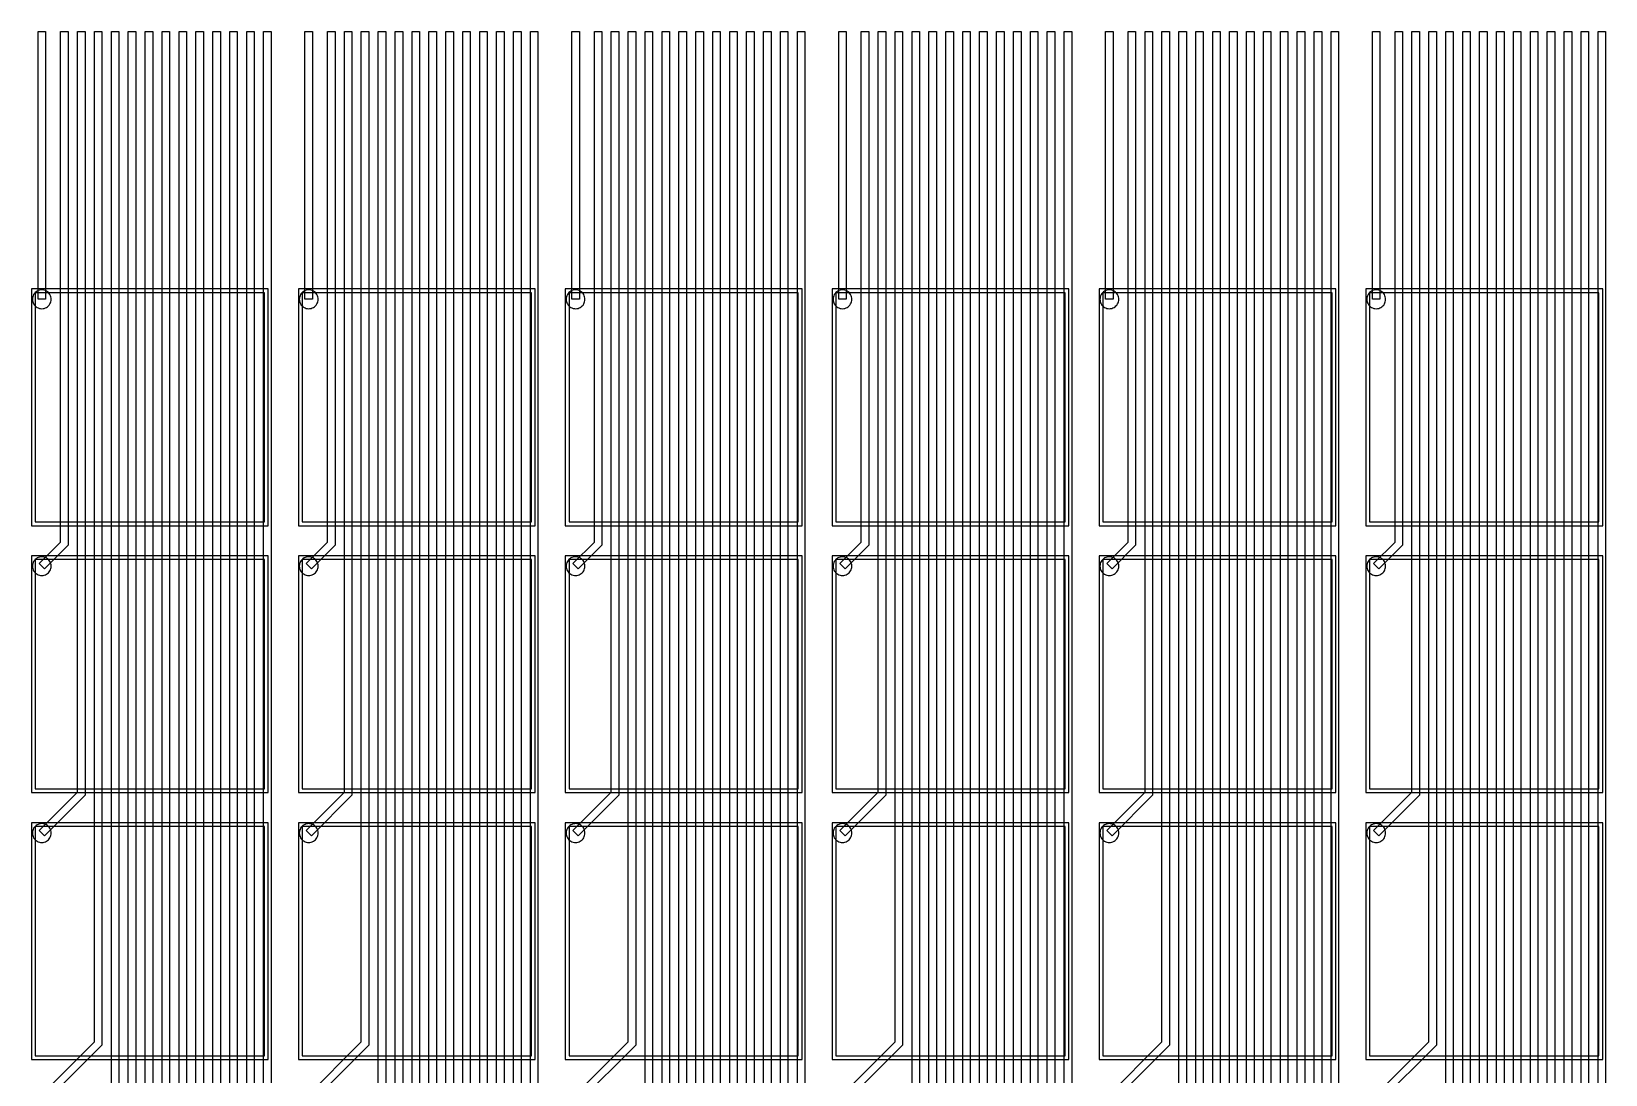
# Model space of a CAD drawing. Header units: metres. Extents: x -1210 to 4965, y 111 to 1966.
# Drawn here: x 1420 to 1838.8, y 1388 to 1665.5 of the extents above; entities that cross this region are included whole.
import ezdxf

# ---------------------------------------------------------------- set-up
doc = ezdxf.new("R2010")
doc.units = ezdxf.units.M
for name, color, linetype in [('Etching', 1, 'CONTINUOUS'), ('EtchingPad', 2, 'CONTINUOUS'), ('Metal1', 4, 'CONTINUOUS'), ('Metal2', 3, 'CONTINUOUS')]:
    doc.layers.add(name, color=color, linetype=linetype)

msp = doc.modelspace()

# ---------------------------------------------------------------- linework, layer by layer
at = {"layer": 'Etching'}
for points in [[(1425.25, 1594.25), (1425.23, 1594.58), (1425.16, 1594.9), (1425.06, 1595.21), (1424.92, 1595.5), (1424.73, 1595.77), (1424.52, 1596.02), (1424.27, 1596.23), (1424, 1596.42), (1423.71, 1596.56), (1423.4, 1596.66), (1423.08, 1596.73), (1422.75, 1596.75), (1422.42, 1596.73), (1422.1, 1596.66), (1421.79, 1596.56), (1421.5, 1596.42), (1421.23, 1596.23), (1420.98, 1596.02), (1420.77, 1595.77), (1420.58, 1595.5), (1420.44, 1595.21), (1420.34, 1594.9), (1420.27, 1594.58), (1420.25, 1594.25), (1420.27, 1593.92), (1420.34, 1593.6), (1420.44, 1593.29), (1420.58, 1593), (1420.77, 1592.73), (1420.98, 1592.48), (1421.23, 1592.27), (1421.5, 1592.08), (1421.79, 1591.94), (1422.1, 1591.84), (1422.42, 1591.77), (1422.75, 1591.75), (1423.08, 1591.77), (1423.4, 1591.84), (1423.71, 1591.94), (1424, 1592.08), (1424.27, 1592.27), (1424.52, 1592.48), (1424.73, 1592.73), (1424.92, 1593), (1425.06, 1593.29), (1425.16, 1593.6), (1425.23, 1593.92), (1425.25, 1594.25)], [(1496.25, 1594.25), (1496.23, 1594.58), (1496.16, 1594.9), (1496.06, 1595.21), (1495.92, 1595.5), (1495.73, 1595.77), (1495.52, 1596.02), (1495.27, 1596.23), (1495, 1596.42), (1494.71, 1596.56), (1494.4, 1596.66), (1494.08, 1596.73), (1493.75, 1596.75), (1493.42, 1596.73), (1493.1, 1596.66), (1492.79, 1596.56), (1492.5, 1596.42), (1492.23, 1596.23), (1491.98, 1596.02), (1491.77, 1595.77), (1491.58, 1595.5), (1491.44, 1595.21), (1491.34, 1594.9), (1491.27, 1594.58), (1491.25, 1594.25), (1491.27, 1593.92), (1491.34, 1593.6), (1491.44, 1593.29), (1491.58, 1593), (1491.77, 1592.73), (1491.98, 1592.48), (1492.23, 1592.27), (1492.5, 1592.08), (1492.79, 1591.94), (1493.1, 1591.84), (1493.42, 1591.77), (1493.75, 1591.75), (1494.08, 1591.77), (1494.4, 1591.84), (1494.71, 1591.94), (1495, 1592.08), (1495.27, 1592.27), (1495.52, 1592.48), (1495.73, 1592.73), (1495.92, 1593), (1496.06, 1593.29), (1496.16, 1593.6), (1496.23, 1593.92), (1496.25, 1594.25)], [(1567.25, 1594.25), (1567.23, 1594.58), (1567.16, 1594.9), (1567.06, 1595.21), (1566.92, 1595.5), (1566.73, 1595.77), (1566.52, 1596.02), (1566.27, 1596.23), (1566, 1596.42), (1565.71, 1596.56), (1565.4, 1596.66), (1565.08, 1596.73), (1564.75, 1596.75), (1564.42, 1596.73), (1564.1, 1596.66), (1563.79, 1596.56), (1563.5, 1596.42), (1563.23, 1596.23), (1562.98, 1596.02), (1562.77, 1595.77), (1562.58, 1595.5), (1562.44, 1595.21), (1562.34, 1594.9), (1562.27, 1594.58), (1562.25, 1594.25), (1562.27, 1593.92), (1562.34, 1593.6), (1562.44, 1593.29), (1562.58, 1593), (1562.77, 1592.73), (1562.98, 1592.48), (1563.23, 1592.27), (1563.5, 1592.08), (1563.79, 1591.94), (1564.1, 1591.84), (1564.42, 1591.77), (1564.75, 1591.75), (1565.08, 1591.77), (1565.4, 1591.84), (1565.71, 1591.94), (1566, 1592.08), (1566.27, 1592.27), (1566.52, 1592.48), (1566.73, 1592.73), (1566.92, 1593), (1567.06, 1593.29), (1567.16, 1593.6), (1567.23, 1593.92), (1567.25, 1594.25)], [(1638.25, 1594.25), (1638.23, 1594.58), (1638.16, 1594.9), (1638.06, 1595.21), (1637.92, 1595.5), (1637.73, 1595.77), (1637.52, 1596.02), (1637.27, 1596.23), (1637, 1596.42), (1636.71, 1596.56), (1636.4, 1596.66), (1636.08, 1596.73), (1635.75, 1596.75), (1635.42, 1596.73), (1635.1, 1596.66), (1634.79, 1596.56), (1634.5, 1596.42), (1634.23, 1596.23), (1633.98, 1596.02), (1633.77, 1595.77), (1633.58, 1595.5), (1633.44, 1595.21), (1633.34, 1594.9), (1633.27, 1594.58), (1633.25, 1594.25), (1633.27, 1593.92), (1633.34, 1593.6), (1633.44, 1593.29), (1633.58, 1593), (1633.77, 1592.73), (1633.98, 1592.48), (1634.23, 1592.27), (1634.5, 1592.08), (1634.79, 1591.94), (1635.1, 1591.84), (1635.42, 1591.77), (1635.75, 1591.75), (1636.08, 1591.77), (1636.4, 1591.84), (1636.71, 1591.94), (1637, 1592.08), (1637.27, 1592.27), (1637.52, 1592.48), (1637.73, 1592.73), (1637.92, 1593), (1638.06, 1593.29), (1638.16, 1593.6), (1638.23, 1593.92), (1638.25, 1594.25)], [(1709.25, 1594.25), (1709.23, 1594.58), (1709.16, 1594.9), (1709.06, 1595.21), (1708.92, 1595.5), (1708.73, 1595.77), (1708.52, 1596.02), (1708.27, 1596.23), (1708, 1596.42), (1707.71, 1596.56), (1707.4, 1596.66), (1707.08, 1596.73), (1706.75, 1596.75), (1706.42, 1596.73), (1706.1, 1596.66), (1705.79, 1596.56), (1705.5, 1596.42), (1705.23, 1596.23), (1704.98, 1596.02), (1704.77, 1595.77), (1704.58, 1595.5), (1704.44, 1595.21), (1704.34, 1594.9), (1704.27, 1594.58), (1704.25, 1594.25), (1704.27, 1593.92), (1704.34, 1593.6), (1704.44, 1593.29), (1704.58, 1593), (1704.77, 1592.73), (1704.98, 1592.48), (1705.23, 1592.27), (1705.5, 1592.08), (1705.79, 1591.94), (1706.1, 1591.84), (1706.42, 1591.77), (1706.75, 1591.75), (1707.08, 1591.77), (1707.4, 1591.84), (1707.71, 1591.94), (1708, 1592.08), (1708.27, 1592.27), (1708.52, 1592.48), (1708.73, 1592.73), (1708.92, 1593), (1709.06, 1593.29), (1709.16, 1593.6), (1709.23, 1593.92), (1709.25, 1594.25)], [(1780.25, 1594.25), (1780.23, 1594.58), (1780.16, 1594.9), (1780.06, 1595.21), (1779.92, 1595.5), (1779.73, 1595.77), (1779.52, 1596.02), (1779.27, 1596.23), (1779, 1596.42), (1778.71, 1596.56), (1778.4, 1596.66), (1778.08, 1596.73), (1777.75, 1596.75), (1777.42, 1596.73), (1777.1, 1596.66), (1776.79, 1596.56), (1776.5, 1596.42), (1776.23, 1596.23), (1775.98, 1596.02), (1775.77, 1595.77), (1775.58, 1595.5), (1775.44, 1595.21), (1775.34, 1594.9), (1775.27, 1594.58), (1775.25, 1594.25), (1775.27, 1593.92), (1775.34, 1593.6), (1775.44, 1593.29), (1775.58, 1593), (1775.77, 1592.73), (1775.98, 1592.48), (1776.23, 1592.27), (1776.5, 1592.08), (1776.79, 1591.94), (1777.1, 1591.84), (1777.42, 1591.77), (1777.75, 1591.75), (1778.08, 1591.77), (1778.4, 1591.84), (1778.71, 1591.94), (1779, 1592.08), (1779.27, 1592.27), (1779.52, 1592.48), (1779.73, 1592.73), (1779.92, 1593), (1780.06, 1593.29), (1780.16, 1593.6), (1780.23, 1593.92), (1780.25, 1594.25)], [(1425.25, 1523.25), (1425.23, 1523.58), (1425.16, 1523.9), (1425.06, 1524.21), (1424.92, 1524.5), (1424.73, 1524.77), (1424.52, 1525.02), (1424.27, 1525.23), (1424, 1525.42), (1423.71, 1525.56), (1423.4, 1525.66), (1423.08, 1525.73), (1422.75, 1525.75), (1422.42, 1525.73), (1422.1, 1525.66), (1421.79, 1525.56), (1421.5, 1525.42), (1421.23, 1525.23), (1420.98, 1525.02), (1420.77, 1524.77), (1420.58, 1524.5), (1420.44, 1524.21), (1420.34, 1523.9), (1420.27, 1523.58), (1420.25, 1523.25), (1420.27, 1522.92), (1420.34, 1522.6), (1420.44, 1522.29), (1420.58, 1522), (1420.77, 1521.73), (1420.98, 1521.48), (1421.23, 1521.27), (1421.5, 1521.08), (1421.79, 1520.94), (1422.1, 1520.84), (1422.42, 1520.77), (1422.75, 1520.75), (1423.08, 1520.77), (1423.4, 1520.84), (1423.71, 1520.94), (1424, 1521.08), (1424.27, 1521.27), (1424.52, 1521.48), (1424.73, 1521.73), (1424.92, 1522), (1425.06, 1522.29), (1425.16, 1522.6), (1425.23, 1522.92), (1425.25, 1523.25)], [(1496.25, 1523.25), (1496.23, 1523.58), (1496.16, 1523.9), (1496.06, 1524.21), (1495.92, 1524.5), (1495.73, 1524.77), (1495.52, 1525.02), (1495.27, 1525.23), (1495, 1525.42), (1494.71, 1525.56), (1494.4, 1525.66), (1494.08, 1525.73), (1493.75, 1525.75), (1493.42, 1525.73), (1493.1, 1525.66), (1492.79, 1525.56), (1492.5, 1525.42), (1492.23, 1525.23), (1491.98, 1525.02), (1491.77, 1524.77), (1491.58, 1524.5), (1491.44, 1524.21), (1491.34, 1523.9), (1491.27, 1523.58), (1491.25, 1523.25), (1491.27, 1522.92), (1491.34, 1522.6), (1491.44, 1522.29), (1491.58, 1522), (1491.77, 1521.73), (1491.98, 1521.48), (1492.23, 1521.27), (1492.5, 1521.08), (1492.79, 1520.94), (1493.1, 1520.84), (1493.42, 1520.77), (1493.75, 1520.75), (1494.08, 1520.77), (1494.4, 1520.84), (1494.71, 1520.94), (1495, 1521.08), (1495.27, 1521.27), (1495.52, 1521.48), (1495.73, 1521.73), (1495.92, 1522), (1496.06, 1522.29), (1496.16, 1522.6), (1496.23, 1522.92), (1496.25, 1523.25)], [(1567.25, 1523.25), (1567.23, 1523.58), (1567.16, 1523.9), (1567.06, 1524.21), (1566.92, 1524.5), (1566.73, 1524.77), (1566.52, 1525.02), (1566.27, 1525.23), (1566, 1525.42), (1565.71, 1525.56), (1565.4, 1525.66), (1565.08, 1525.73), (1564.75, 1525.75), (1564.42, 1525.73), (1564.1, 1525.66), (1563.79, 1525.56), (1563.5, 1525.42), (1563.23, 1525.23), (1562.98, 1525.02), (1562.77, 1524.77), (1562.58, 1524.5), (1562.44, 1524.21), (1562.34, 1523.9), (1562.27, 1523.58), (1562.25, 1523.25), (1562.27, 1522.92), (1562.34, 1522.6), (1562.44, 1522.29), (1562.58, 1522), (1562.77, 1521.73), (1562.98, 1521.48), (1563.23, 1521.27), (1563.5, 1521.08), (1563.79, 1520.94), (1564.1, 1520.84), (1564.42, 1520.77), (1564.75, 1520.75), (1565.08, 1520.77), (1565.4, 1520.84), (1565.71, 1520.94), (1566, 1521.08), (1566.27, 1521.27), (1566.52, 1521.48), (1566.73, 1521.73), (1566.92, 1522), (1567.06, 1522.29), (1567.16, 1522.6), (1567.23, 1522.92), (1567.25, 1523.25)], [(1638.25, 1523.25), (1638.23, 1523.58), (1638.16, 1523.9), (1638.06, 1524.21), (1637.92, 1524.5), (1637.73, 1524.77), (1637.52, 1525.02), (1637.27, 1525.23), (1637, 1525.42), (1636.71, 1525.56), (1636.4, 1525.66), (1636.08, 1525.73), (1635.75, 1525.75), (1635.42, 1525.73), (1635.1, 1525.66), (1634.79, 1525.56), (1634.5, 1525.42), (1634.23, 1525.23), (1633.98, 1525.02), (1633.77, 1524.77), (1633.58, 1524.5), (1633.44, 1524.21), (1633.34, 1523.9), (1633.27, 1523.58), (1633.25, 1523.25), (1633.27, 1522.92), (1633.34, 1522.6), (1633.44, 1522.29), (1633.58, 1522), (1633.77, 1521.73), (1633.98, 1521.48), (1634.23, 1521.27), (1634.5, 1521.08), (1634.79, 1520.94), (1635.1, 1520.84), (1635.42, 1520.77), (1635.75, 1520.75), (1636.08, 1520.77), (1636.4, 1520.84), (1636.71, 1520.94), (1637, 1521.08), (1637.27, 1521.27), (1637.52, 1521.48), (1637.73, 1521.73), (1637.92, 1522), (1638.06, 1522.29), (1638.16, 1522.6), (1638.23, 1522.92), (1638.25, 1523.25)], [(1709.25, 1523.25), (1709.23, 1523.58), (1709.16, 1523.9), (1709.06, 1524.21), (1708.92, 1524.5), (1708.73, 1524.77), (1708.52, 1525.02), (1708.27, 1525.23), (1708, 1525.42), (1707.71, 1525.56), (1707.4, 1525.66), (1707.08, 1525.73), (1706.75, 1525.75), (1706.42, 1525.73), (1706.1, 1525.66), (1705.79, 1525.56), (1705.5, 1525.42), (1705.23, 1525.23), (1704.98, 1525.02), (1704.77, 1524.77), (1704.58, 1524.5), (1704.44, 1524.21), (1704.34, 1523.9), (1704.27, 1523.58), (1704.25, 1523.25), (1704.27, 1522.92), (1704.34, 1522.6), (1704.44, 1522.29), (1704.58, 1522), (1704.77, 1521.73), (1704.98, 1521.48), (1705.23, 1521.27), (1705.5, 1521.08), (1705.79, 1520.94), (1706.1, 1520.84), (1706.42, 1520.77), (1706.75, 1520.75), (1707.08, 1520.77), (1707.4, 1520.84), (1707.71, 1520.94), (1708, 1521.08), (1708.27, 1521.27), (1708.52, 1521.48), (1708.73, 1521.73), (1708.92, 1522), (1709.06, 1522.29), (1709.16, 1522.6), (1709.23, 1522.92), (1709.25, 1523.25)], [(1780.25, 1523.25), (1780.23, 1523.58), (1780.16, 1523.9), (1780.06, 1524.21), (1779.92, 1524.5), (1779.73, 1524.77), (1779.52, 1525.02), (1779.27, 1525.23), (1779, 1525.42), (1778.71, 1525.56), (1778.4, 1525.66), (1778.08, 1525.73), (1777.75, 1525.75), (1777.42, 1525.73), (1777.1, 1525.66), (1776.79, 1525.56), (1776.5, 1525.42), (1776.23, 1525.23), (1775.98, 1525.02), (1775.77, 1524.77), (1775.58, 1524.5), (1775.44, 1524.21), (1775.34, 1523.9), (1775.27, 1523.58), (1775.25, 1523.25), (1775.27, 1522.92), (1775.34, 1522.6), (1775.44, 1522.29), (1775.58, 1522), (1775.77, 1521.73), (1775.98, 1521.48), (1776.23, 1521.27), (1776.5, 1521.08), (1776.79, 1520.94), (1777.1, 1520.84), (1777.42, 1520.77), (1777.75, 1520.75), (1778.08, 1520.77), (1778.4, 1520.84), (1778.71, 1520.94), (1779, 1521.08), (1779.27, 1521.27), (1779.52, 1521.48), (1779.73, 1521.73), (1779.92, 1522), (1780.06, 1522.29), (1780.16, 1522.6), (1780.23, 1522.92), (1780.25, 1523.25)], [(1425.25, 1452.25), (1425.23, 1452.58), (1425.16, 1452.9), (1425.06, 1453.21), (1424.92, 1453.5), (1424.73, 1453.77), (1424.52, 1454.02), (1424.27, 1454.23), (1424, 1454.42), (1423.71, 1454.56), (1423.4, 1454.66), (1423.08, 1454.73), (1422.75, 1454.75), (1422.42, 1454.73), (1422.1, 1454.66), (1421.79, 1454.56), (1421.5, 1454.42), (1421.23, 1454.23), (1420.98, 1454.02), (1420.77, 1453.77), (1420.58, 1453.5), (1420.44, 1453.21), (1420.34, 1452.9), (1420.27, 1452.58), (1420.25, 1452.25), (1420.27, 1451.92), (1420.34, 1451.6), (1420.44, 1451.29), (1420.58, 1451), (1420.77, 1450.73), (1420.98, 1450.48), (1421.23, 1450.27), (1421.5, 1450.08), (1421.79, 1449.94), (1422.1, 1449.84), (1422.42, 1449.77), (1422.75, 1449.75), (1423.08, 1449.77), (1423.4, 1449.84), (1423.71, 1449.94), (1424, 1450.08), (1424.27, 1450.27), (1424.52, 1450.48), (1424.73, 1450.73), (1424.92, 1451), (1425.06, 1451.29), (1425.16, 1451.6), (1425.23, 1451.92), (1425.25, 1452.25)], [(1496.25, 1452.25), (1496.23, 1452.58), (1496.16, 1452.9), (1496.06, 1453.21), (1495.92, 1453.5), (1495.73, 1453.77), (1495.52, 1454.02), (1495.27, 1454.23), (1495, 1454.42), (1494.71, 1454.56), (1494.4, 1454.66), (1494.08, 1454.73), (1493.75, 1454.75), (1493.42, 1454.73), (1493.1, 1454.66), (1492.79, 1454.56), (1492.5, 1454.42), (1492.23, 1454.23), (1491.98, 1454.02), (1491.77, 1453.77), (1491.58, 1453.5), (1491.44, 1453.21), (1491.34, 1452.9), (1491.27, 1452.58), (1491.25, 1452.25), (1491.27, 1451.92), (1491.34, 1451.6), (1491.44, 1451.29), (1491.58, 1451), (1491.77, 1450.73), (1491.98, 1450.48), (1492.23, 1450.27), (1492.5, 1450.08), (1492.79, 1449.94), (1493.1, 1449.84), (1493.42, 1449.77), (1493.75, 1449.75), (1494.08, 1449.77), (1494.4, 1449.84), (1494.71, 1449.94), (1495, 1450.08), (1495.27, 1450.27), (1495.52, 1450.48), (1495.73, 1450.73), (1495.92, 1451), (1496.06, 1451.29), (1496.16, 1451.6), (1496.23, 1451.92), (1496.25, 1452.25)], [(1567.25, 1452.25), (1567.23, 1452.58), (1567.16, 1452.9), (1567.06, 1453.21), (1566.92, 1453.5), (1566.73, 1453.77), (1566.52, 1454.02), (1566.27, 1454.23), (1566, 1454.42), (1565.71, 1454.56), (1565.4, 1454.66), (1565.08, 1454.73), (1564.75, 1454.75), (1564.42, 1454.73), (1564.1, 1454.66), (1563.79, 1454.56), (1563.5, 1454.42), (1563.23, 1454.23), (1562.98, 1454.02), (1562.77, 1453.77), (1562.58, 1453.5), (1562.44, 1453.21), (1562.34, 1452.9), (1562.27, 1452.58), (1562.25, 1452.25), (1562.27, 1451.92), (1562.34, 1451.6), (1562.44, 1451.29), (1562.58, 1451), (1562.77, 1450.73), (1562.98, 1450.48), (1563.23, 1450.27), (1563.5, 1450.08), (1563.79, 1449.94), (1564.1, 1449.84), (1564.42, 1449.77), (1564.75, 1449.75), (1565.08, 1449.77), (1565.4, 1449.84), (1565.71, 1449.94), (1566, 1450.08), (1566.27, 1450.27), (1566.52, 1450.48), (1566.73, 1450.73), (1566.92, 1451), (1567.06, 1451.29), (1567.16, 1451.6), (1567.23, 1451.92), (1567.25, 1452.25)], [(1638.25, 1452.25), (1638.23, 1452.58), (1638.16, 1452.9), (1638.06, 1453.21), (1637.92, 1453.5), (1637.73, 1453.77), (1637.52, 1454.02), (1637.27, 1454.23), (1637, 1454.42), (1636.71, 1454.56), (1636.4, 1454.66), (1636.08, 1454.73), (1635.75, 1454.75), (1635.42, 1454.73), (1635.1, 1454.66), (1634.79, 1454.56), (1634.5, 1454.42), (1634.23, 1454.23), (1633.98, 1454.02), (1633.77, 1453.77), (1633.58, 1453.5), (1633.44, 1453.21), (1633.34, 1452.9), (1633.27, 1452.58), (1633.25, 1452.25), (1633.27, 1451.92), (1633.34, 1451.6), (1633.44, 1451.29), (1633.58, 1451), (1633.77, 1450.73), (1633.98, 1450.48), (1634.23, 1450.27), (1634.5, 1450.08), (1634.79, 1449.94), (1635.1, 1449.84), (1635.42, 1449.77), (1635.75, 1449.75), (1636.08, 1449.77), (1636.4, 1449.84), (1636.71, 1449.94), (1637, 1450.08), (1637.27, 1450.27), (1637.52, 1450.48), (1637.73, 1450.73), (1637.92, 1451), (1638.06, 1451.29), (1638.16, 1451.6), (1638.23, 1451.92), (1638.25, 1452.25)], [(1709.25, 1452.25), (1709.23, 1452.58), (1709.16, 1452.9), (1709.06, 1453.21), (1708.92, 1453.5), (1708.73, 1453.77), (1708.52, 1454.02), (1708.27, 1454.23), (1708, 1454.42), (1707.71, 1454.56), (1707.4, 1454.66), (1707.08, 1454.73), (1706.75, 1454.75), (1706.42, 1454.73), (1706.1, 1454.66), (1705.79, 1454.56), (1705.5, 1454.42), (1705.23, 1454.23), (1704.98, 1454.02), (1704.77, 1453.77), (1704.58, 1453.5), (1704.44, 1453.21), (1704.34, 1452.9), (1704.27, 1452.58), (1704.25, 1452.25), (1704.27, 1451.92), (1704.34, 1451.6), (1704.44, 1451.29), (1704.58, 1451), (1704.77, 1450.73), (1704.98, 1450.48), (1705.23, 1450.27), (1705.5, 1450.08), (1705.79, 1449.94), (1706.1, 1449.84), (1706.42, 1449.77), (1706.75, 1449.75), (1707.08, 1449.77), (1707.4, 1449.84), (1707.71, 1449.94), (1708, 1450.08), (1708.27, 1450.27), (1708.52, 1450.48), (1708.73, 1450.73), (1708.92, 1451), (1709.06, 1451.29), (1709.16, 1451.6), (1709.23, 1451.92), (1709.25, 1452.25)], [(1780.25, 1452.25), (1780.23, 1452.58), (1780.16, 1452.9), (1780.06, 1453.21), (1779.92, 1453.5), (1779.73, 1453.77), (1779.52, 1454.02), (1779.27, 1454.23), (1779, 1454.42), (1778.71, 1454.56), (1778.4, 1454.66), (1778.08, 1454.73), (1777.75, 1454.75), (1777.42, 1454.73), (1777.1, 1454.66), (1776.79, 1454.56), (1776.5, 1454.42), (1776.23, 1454.23), (1775.98, 1454.02), (1775.77, 1453.77), (1775.58, 1453.5), (1775.44, 1453.21), (1775.34, 1452.9), (1775.27, 1452.58), (1775.25, 1452.25), (1775.27, 1451.92), (1775.34, 1451.6), (1775.44, 1451.29), (1775.58, 1451), (1775.77, 1450.73), (1775.98, 1450.48), (1776.23, 1450.27), (1776.5, 1450.08), (1776.79, 1449.94), (1777.1, 1449.84), (1777.42, 1449.77), (1777.75, 1449.75), (1778.08, 1449.77), (1778.4, 1449.84), (1778.71, 1449.94), (1779, 1450.08), (1779.27, 1450.27), (1779.52, 1450.48), (1779.73, 1450.73), (1779.92, 1451), (1780.06, 1451.29), (1780.16, 1451.6), (1780.23, 1451.92), (1780.25, 1452.25)]]:
    msp.add_lwpolyline(points, close=True, dxfattribs=at)
at = {"layer": 'EtchingPad'}
for points in [[(1421, 1535), (1482, 1535), (1482, 1596), (1421, 1596), (1421, 1535)], [(1492, 1535), (1553, 1535), (1553, 1596), (1492, 1596), (1492, 1535)], [(1563, 1535), (1624, 1535), (1624, 1596), (1563, 1596), (1563, 1535)], [(1634, 1535), (1695, 1535), (1695, 1596), (1634, 1596), (1634, 1535)], [(1705, 1535), (1766, 1535), (1766, 1596), (1705, 1596), (1705, 1535)], [(1776, 1535), (1837, 1535), (1837, 1596), (1776, 1596), (1776, 1535)], [(1421, 1464), (1482, 1464), (1482, 1525), (1421, 1525), (1421, 1464)], [(1492, 1464), (1553, 1464), (1553, 1525), (1492, 1525), (1492, 1464)], [(1563, 1464), (1624, 1464), (1624, 1525), (1563, 1525), (1563, 1464)], [(1634, 1464), (1695, 1464), (1695, 1525), (1634, 1525), (1634, 1464)], [(1705, 1464), (1766, 1464), (1766, 1525), (1705, 1525), (1705, 1464)], [(1776, 1464), (1837, 1464), (1837, 1525), (1776, 1525), (1776, 1464)], [(1421, 1393), (1482, 1393), (1482, 1454), (1421, 1454), (1421, 1393)], [(1492, 1393), (1553, 1393), (1553, 1454), (1492, 1454), (1492, 1393)], [(1563, 1393), (1624, 1393), (1624, 1454), (1563, 1454), (1563, 1393)], [(1634, 1393), (1695, 1393), (1695, 1454), (1634, 1454), (1634, 1393)], [(1705, 1393), (1766, 1393), (1766, 1454), (1705, 1454), (1705, 1393)], [(1776, 1393), (1837, 1393), (1837, 1454), (1776, 1454), (1776, 1393)]]:
    msp.add_lwpolyline(points, close=True, dxfattribs=at)
at = {"layer": 'Metal1'}
for points in [[(1423.75, 1665.5), (1423.75, 1594.25), (1421.75, 1594.25), (1421.75, 1665.5)], [(1483.75, 1665.5), (1483.75, 730.84), (1423.46, 670.54), (1422.04, 671.96), (1481.75, 731.66), (1481.75, 1665.5)], [(1479.25, 1665.5), (1479.25, 797.34), (1423.46, 741.54), (1422.04, 742.96), (1477.25, 798.16), (1477.25, 1665.5)], [(1474.75, 1665.5), (1474.75, 863.84), (1423.46, 812.54), (1422.04, 813.96), (1472.75, 864.66), (1472.75, 1665.5)], [(1470.25, 1665.5), (1470.25, 930.34), (1423.46, 883.54), (1422.04, 884.96), (1468.25, 931.16), (1468.25, 1665.5)], [(1465.75, 1665.5), (1465.75, 996.84), (1423.46, 954.54), (1422.04, 955.96), (1463.75, 997.66), (1463.75, 1665.5)], [(1461.25, 1665.5), (1461.25, 1063.34), (1423.46, 1025.54), (1422.04, 1026.96), (1459.25, 1064.16), (1459.25, 1665.5)], [(1456.75, 1665.5), (1456.75, 1129.84), (1423.46, 1096.54), (1422.04, 1097.96), (1454.75, 1130.66), (1454.75, 1665.5)], [(1452.25, 1665.5), (1452.25, 1196.34), (1423.46, 1167.54), (1422.04, 1168.96), (1450.25, 1197.16), (1450.25, 1665.5)], [(1447.75, 1665.5), (1447.75, 1262.84), (1423.46, 1238.54), (1422.04, 1239.96), (1445.75, 1263.66), (1445.75, 1665.5)], [(1443.25, 1665.5), (1443.25, 1329.34), (1423.46, 1309.54), (1422.04, 1310.96), (1441.25, 1330.16), (1441.25, 1665.5)], [(1438.75, 1665.5), (1438.75, 1395.84), (1423.46, 1380.54), (1422.04, 1381.96), (1436.75, 1396.66), (1436.75, 1665.5)], [(1434.25, 1665.5), (1434.25, 1462.34), (1423.46, 1451.54), (1422.04, 1452.96), (1432.25, 1463.16), (1432.25, 1665.5)], [(1429.75, 1665.5), (1429.75, 1528.84), (1423.46, 1522.54), (1422.04, 1523.96), (1427.75, 1529.66), (1427.75, 1665.5)], [(1494.75, 1665.5), (1494.75, 1594.25), (1492.75, 1594.25), (1492.75, 1665.5)], [(1554.75, 1665.5), (1554.75, 730.84), (1494.46, 670.54), (1493.04, 671.96), (1552.75, 731.66), (1552.75, 1665.5)], [(1550.25, 1665.5), (1550.25, 797.34), (1494.46, 741.54), (1493.04, 742.96), (1548.25, 798.16), (1548.25, 1665.5)], [(1545.75, 1665.5), (1545.75, 863.84), (1494.46, 812.54), (1493.04, 813.96), (1543.75, 864.66), (1543.75, 1665.5)], [(1541.25, 1665.5), (1541.25, 930.34), (1494.46, 883.54), (1493.04, 884.96), (1539.25, 931.16), (1539.25, 1665.5)], [(1536.75, 1665.5), (1536.75, 996.84), (1494.46, 954.54), (1493.04, 955.96), (1534.75, 997.66), (1534.75, 1665.5)], [(1532.25, 1665.5), (1532.25, 1063.34), (1494.46, 1025.54), (1493.04, 1026.96), (1530.25, 1064.16), (1530.25, 1665.5)], [(1527.75, 1665.5), (1527.75, 1129.84), (1494.46, 1096.54), (1493.04, 1097.96), (1525.75, 1130.66), (1525.75, 1665.5)], [(1523.25, 1665.5), (1523.25, 1196.34), (1494.46, 1167.54), (1493.04, 1168.96), (1521.25, 1197.16), (1521.25, 1665.5)], [(1518.75, 1665.5), (1518.75, 1262.84), (1494.46, 1238.54), (1493.04, 1239.96), (1516.75, 1263.66), (1516.75, 1665.5)], [(1514.25, 1665.5), (1514.25, 1329.34), (1494.46, 1309.54), (1493.04, 1310.96), (1512.25, 1330.16), (1512.25, 1665.5)], [(1509.75, 1665.5), (1509.75, 1395.84), (1494.46, 1380.54), (1493.04, 1381.96), (1507.75, 1396.66), (1507.75, 1665.5)], [(1505.25, 1665.5), (1505.25, 1462.34), (1494.46, 1451.54), (1493.04, 1452.96), (1503.25, 1463.16), (1503.25, 1665.5)], [(1500.75, 1665.5), (1500.75, 1528.84), (1494.46, 1522.54), (1493.04, 1523.96), (1498.75, 1529.66), (1498.75, 1665.5)], [(1565.75, 1665.5), (1565.75, 1594.25), (1563.75, 1594.25), (1563.75, 1665.5)], [(1625.75, 1665.5), (1625.75, 730.84), (1565.46, 670.54), (1564.04, 671.96), (1623.75, 731.66), (1623.75, 1665.5)], [(1621.25, 1665.5), (1621.25, 797.34), (1565.46, 741.54), (1564.04, 742.96), (1619.25, 798.16), (1619.25, 1665.5)], [(1616.75, 1665.5), (1616.75, 863.84), (1565.46, 812.54), (1564.04, 813.96), (1614.75, 864.66), (1614.75, 1665.5)], [(1612.25, 1665.5), (1612.25, 930.34), (1565.46, 883.54), (1564.04, 884.96), (1610.25, 931.16), (1610.25, 1665.5)], [(1607.75, 1665.5), (1607.75, 996.84), (1565.46, 954.54), (1564.04, 955.96), (1605.75, 997.66), (1605.75, 1665.5)], [(1603.25, 1665.5), (1603.25, 1063.34), (1565.46, 1025.54), (1564.04, 1026.96), (1601.25, 1064.16), (1601.25, 1665.5)], [(1598.75, 1665.5), (1598.75, 1129.84), (1565.46, 1096.54), (1564.04, 1097.96), (1596.75, 1130.66), (1596.75, 1665.5)], [(1594.25, 1665.5), (1594.25, 1196.34), (1565.46, 1167.54), (1564.04, 1168.96), (1592.25, 1197.16), (1592.25, 1665.5)], [(1589.75, 1665.5), (1589.75, 1262.84), (1565.46, 1238.54), (1564.04, 1239.96), (1587.75, 1263.66), (1587.75, 1665.5)], [(1585.25, 1665.5), (1585.25, 1329.34), (1565.46, 1309.54), (1564.04, 1310.96), (1583.25, 1330.16), (1583.25, 1665.5)], [(1580.75, 1665.5), (1580.75, 1395.84), (1565.46, 1380.54), (1564.04, 1381.96), (1578.75, 1396.66), (1578.75, 1665.5)], [(1576.25, 1665.5), (1576.25, 1462.34), (1565.46, 1451.54), (1564.04, 1452.96), (1574.25, 1463.16), (1574.25, 1665.5)], [(1571.75, 1665.5), (1571.75, 1528.84), (1565.46, 1522.54), (1564.04, 1523.96), (1569.75, 1529.66), (1569.75, 1665.5)], [(1636.75, 1665.5), (1636.75, 1594.25), (1634.75, 1594.25), (1634.75, 1665.5)], [(1696.75, 1665.5), (1696.75, 730.84), (1636.46, 670.54), (1635.04, 671.96), (1694.75, 731.66), (1694.75, 1665.5)], [(1692.25, 1665.5), (1692.25, 797.34), (1636.46, 741.54), (1635.04, 742.96), (1690.25, 798.16), (1690.25, 1665.5)], [(1687.75, 1665.5), (1687.75, 863.84), (1636.46, 812.54), (1635.04, 813.96), (1685.75, 864.66), (1685.75, 1665.5)], [(1683.25, 1665.5), (1683.25, 930.34), (1636.46, 883.54), (1635.04, 884.96), (1681.25, 931.16), (1681.25, 1665.5)], [(1678.75, 1665.5), (1678.75, 996.84), (1636.46, 954.54), (1635.04, 955.96), (1676.75, 997.66), (1676.75, 1665.5)], [(1674.25, 1665.5), (1674.25, 1063.34), (1636.46, 1025.54), (1635.04, 1026.96), (1672.25, 1064.16), (1672.25, 1665.5)], [(1669.75, 1665.5), (1669.75, 1129.84), (1636.46, 1096.54), (1635.04, 1097.96), (1667.75, 1130.66), (1667.75, 1665.5)], [(1665.25, 1665.5), (1665.25, 1196.34), (1636.46, 1167.54), (1635.04, 1168.96), (1663.25, 1197.16), (1663.25, 1665.5)], [(1660.75, 1665.5), (1660.75, 1262.84), (1636.46, 1238.54), (1635.04, 1239.96), (1658.75, 1263.66), (1658.75, 1665.5)], [(1656.25, 1665.5), (1656.25, 1329.34), (1636.46, 1309.54), (1635.04, 1310.96), (1654.25, 1330.16), (1654.25, 1665.5)], [(1651.75, 1665.5), (1651.75, 1395.84), (1636.46, 1380.54), (1635.04, 1381.96), (1649.75, 1396.66), (1649.75, 1665.5)], [(1647.25, 1665.5), (1647.25, 1462.34), (1636.46, 1451.54), (1635.04, 1452.96), (1645.25, 1463.16), (1645.25, 1665.5)], [(1642.75, 1665.5), (1642.75, 1528.84), (1636.46, 1522.54), (1635.04, 1523.96), (1640.75, 1529.66), (1640.75, 1665.5)], [(1707.75, 1665.5), (1707.75, 1594.25), (1705.75, 1594.25), (1705.75, 1665.5)], [(1767.75, 1665.5), (1767.75, 730.84), (1707.46, 670.54), (1706.04, 671.96), (1765.75, 731.66), (1765.75, 1665.5)], [(1763.25, 1665.5), (1763.25, 797.34), (1707.46, 741.54), (1706.04, 742.96), (1761.25, 798.16), (1761.25, 1665.5)], [(1758.75, 1665.5), (1758.75, 863.84), (1707.46, 812.54), (1706.04, 813.96), (1756.75, 864.66), (1756.75, 1665.5)], [(1754.25, 1665.5), (1754.25, 930.34), (1707.46, 883.54), (1706.04, 884.96), (1752.25, 931.16), (1752.25, 1665.5)], [(1749.75, 1665.5), (1749.75, 996.84), (1707.46, 954.54), (1706.04, 955.96), (1747.75, 997.66), (1747.75, 1665.5)], [(1745.25, 1665.5), (1745.25, 1063.34), (1707.46, 1025.54), (1706.04, 1026.96), (1743.25, 1064.16), (1743.25, 1665.5)], [(1740.75, 1665.5), (1740.75, 1129.84), (1707.46, 1096.54), (1706.04, 1097.96), (1738.75, 1130.66), (1738.75, 1665.5)], [(1736.25, 1665.5), (1736.25, 1196.34), (1707.46, 1167.54), (1706.04, 1168.96), (1734.25, 1197.16), (1734.25, 1665.5)], [(1731.75, 1665.5), (1731.75, 1262.84), (1707.46, 1238.54), (1706.04, 1239.96), (1729.75, 1263.66), (1729.75, 1665.5)], [(1727.25, 1665.5), (1727.25, 1329.34), (1707.46, 1309.54), (1706.04, 1310.96), (1725.25, 1330.16), (1725.25, 1665.5)], [(1722.75, 1665.5), (1722.75, 1395.84), (1707.46, 1380.54), (1706.04, 1381.96), (1720.75, 1396.66), (1720.75, 1665.5)], [(1718.25, 1665.5), (1718.25, 1462.34), (1707.46, 1451.54), (1706.04, 1452.96), (1716.25, 1463.16), (1716.25, 1665.5)], [(1713.75, 1665.5), (1713.75, 1528.84), (1707.46, 1522.54), (1706.04, 1523.96), (1711.75, 1529.66), (1711.75, 1665.5)], [(1778.75, 1665.5), (1778.75, 1594.25), (1776.75, 1594.25), (1776.75, 1665.5)], [(1838.75, 1665.5), (1838.75, 730.84), (1778.46, 670.54), (1777.04, 671.96), (1836.75, 731.66), (1836.75, 1665.5)], [(1834.25, 1665.5), (1834.25, 797.34), (1778.46, 741.54), (1777.04, 742.96), (1832.25, 798.16), (1832.25, 1665.5)], [(1829.75, 1665.5), (1829.75, 863.84), (1778.46, 812.54), (1777.04, 813.96), (1827.75, 864.66), (1827.75, 1665.5)], [(1825.25, 1665.5), (1825.25, 930.34), (1778.46, 883.54), (1777.04, 884.96), (1823.25, 931.16), (1823.25, 1665.5)], [(1820.75, 1665.5), (1820.75, 996.84), (1778.46, 954.54), (1777.04, 955.96), (1818.75, 997.66), (1818.75, 1665.5)], [(1816.25, 1665.5), (1816.25, 1063.34), (1778.46, 1025.54), (1777.04, 1026.96), (1814.25, 1064.16), (1814.25, 1665.5)], [(1811.75, 1665.5), (1811.75, 1129.84), (1778.46, 1096.54), (1777.04, 1097.96), (1809.75, 1130.66), (1809.75, 1665.5)], [(1807.25, 1665.5), (1807.25, 1196.34), (1778.46, 1167.54), (1777.04, 1168.96), (1805.25, 1197.16), (1805.25, 1665.5)], [(1802.75, 1665.5), (1802.75, 1262.84), (1778.46, 1238.54), (1777.04, 1239.96), (1800.75, 1263.66), (1800.75, 1665.5)], [(1798.25, 1665.5), (1798.25, 1329.34), (1778.46, 1309.54), (1777.04, 1310.96), (1796.25, 1330.16), (1796.25, 1665.5)], [(1793.75, 1665.5), (1793.75, 1395.84), (1778.46, 1380.54), (1777.04, 1381.96), (1791.75, 1396.66), (1791.75, 1665.5)], [(1789.25, 1665.5), (1789.25, 1462.34), (1778.46, 1451.54), (1777.04, 1452.96), (1787.25, 1463.16), (1787.25, 1665.5)], [(1784.75, 1665.5), (1784.75, 1528.84), (1778.46, 1522.54), (1777.04, 1523.96), (1782.75, 1529.66), (1782.75, 1665.5)]]:
    msp.add_lwpolyline(points, close=True, dxfattribs=at)
at = {"layer": 'Metal2'}
for points in [[(1420, 1534), (1483, 1534), (1483, 1597), (1420, 1597), (1420, 1534)], [(1491, 1534), (1554, 1534), (1554, 1597), (1491, 1597), (1491, 1534)], [(1562, 1534), (1625, 1534), (1625, 1597), (1562, 1597), (1562, 1534)], [(1633, 1534), (1696, 1534), (1696, 1597), (1633, 1597), (1633, 1534)], [(1704, 1534), (1767, 1534), (1767, 1597), (1704, 1597), (1704, 1534)], [(1775, 1534), (1838, 1534), (1838, 1597), (1775, 1597), (1775, 1534)], [(1420, 1463), (1483, 1463), (1483, 1526), (1420, 1526), (1420, 1463)], [(1491, 1463), (1554, 1463), (1554, 1526), (1491, 1526), (1491, 1463)], [(1562, 1463), (1625, 1463), (1625, 1526), (1562, 1526), (1562, 1463)], [(1633, 1463), (1696, 1463), (1696, 1526), (1633, 1526), (1633, 1463)], [(1704, 1463), (1767, 1463), (1767, 1526), (1704, 1526), (1704, 1463)], [(1775, 1463), (1838, 1463), (1838, 1526), (1775, 1526), (1775, 1463)], [(1420, 1392), (1483, 1392), (1483, 1455), (1420, 1455), (1420, 1392)], [(1491, 1392), (1554, 1392), (1554, 1455), (1491, 1455), (1491, 1392)], [(1562, 1392), (1625, 1392), (1625, 1455), (1562, 1455), (1562, 1392)], [(1633, 1392), (1696, 1392), (1696, 1455), (1633, 1455), (1633, 1392)], [(1704, 1392), (1767, 1392), (1767, 1455), (1704, 1455), (1704, 1392)], [(1775, 1392), (1838, 1392), (1838, 1455), (1775, 1455), (1775, 1392)]]:
    msp.add_lwpolyline(points, close=True, dxfattribs=at)

doc.saveas('drawing.dxf')
